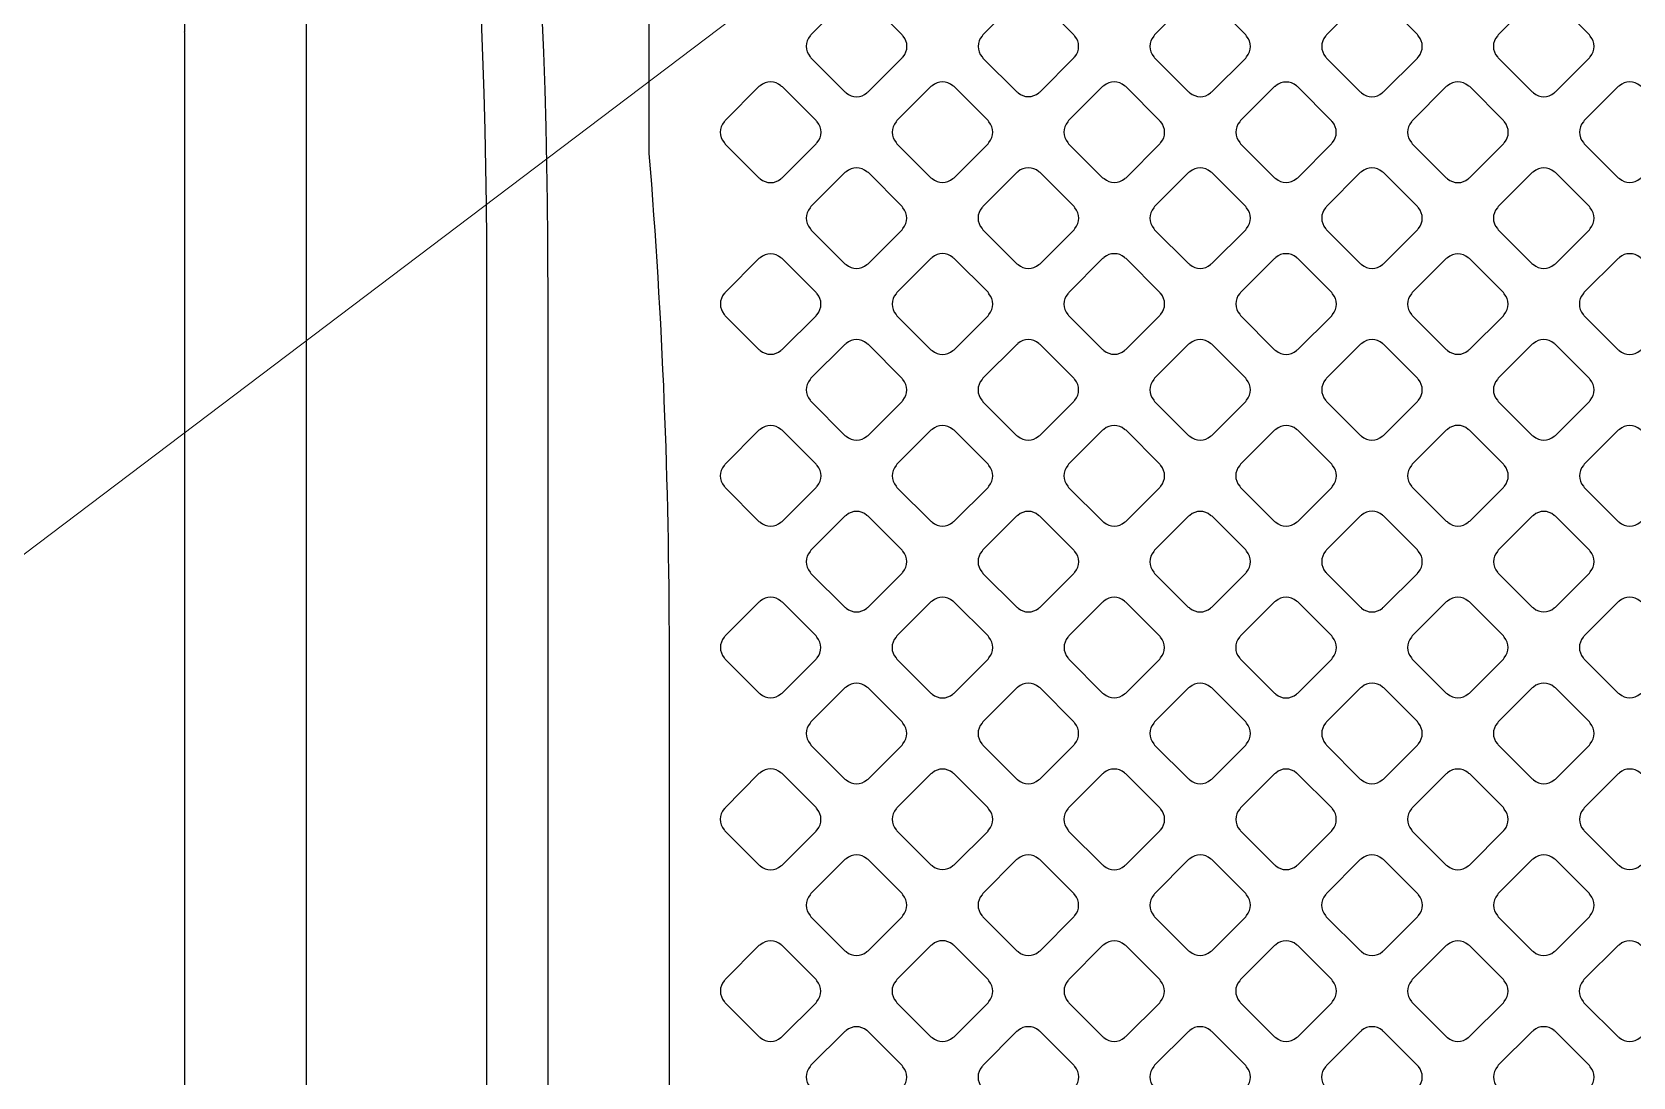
# Model space of a CAD drawing. Extents: x 0 to 248, y 0 to 175.
# Drawn here: x 93.508 to 95.516, y 136.533 to 137.844 of the extents above; entities that cross this region are included whole.
import ezdxf

# ---------------------------------------------------------------- set-up
doc = ezdxf.new("R2010")
doc.units = 0
doc.layers.add('gbr-dxf', color=7, linetype='Continuous')
doc.layers.add('備註', color=1, linetype='Continuous', lineweight=5)

msp = doc.modelspace()

# ---------------------------------------------------------------- linework, layer by layer
at = {"layer": 'gbr-dxf', "linetype": 'Continuous'}
for points in [[(91.9697, 142.8972, -0.195845), (94.1545, 137.5371, -0.014149), (94.1546, 137.5351), (94.1546, 135.853, -0.025288), (94.1545, 135.8492, 0.157439), (94.5628, 134.5893, 0.219385), (94.7483, 134.5038, -0.014355), (94.7503, 134.5037, -0.010806), (94.7589, 134.5039, -0.414223), (94.9621, 134.3007, -0.414223), (94.7589, 134.0975, -0.414223), (94.5557, 134.3007, -0.043561), (94.5587, 134.3358, -0.012185), (94.559, 134.3374, 0.044234), (94.563, 134.3803, -0.010298), (94.563, 134.3816, 0.140494), (94.526, 134.5108, -0.004442), (94.5028, 134.5423), (94.5026, 134.5425, -0.158008), (94.0783, 135.8515, -0.014071), (94.0784, 135.8534), (94.0784, 137.5331, -0.014135), (94.0783, 137.5351, 0.196009), (91.9132, 142.846, -0.019381)], [(91.7264, 142.7566, -0.122231), (93.6151, 139.6209, -0.016533), (93.6165, 139.6162, -0.065936), (93.8516, 137.847, -0.007748), (93.8516, 137.845), (93.8516, 132.8925, -0.009724), (93.8515, 132.8898, 0.160485), (94.0703, 132.2309, 0.174527), (94.2731, 132.1404, -0.014827), (94.2774, 132.1399, -0.386382), (94.4611, 131.9377, -0.414223), (94.2579, 131.7345, -0.395614), (94.0551, 131.9247, 0.115459), (94.0073, 132.0661, -0.01735), (93.9524, 132.1341), (93.9522, 132.1344, -0.1621), (93.6991, 132.8904, -0.007849), (93.6991, 132.8924, -0.011836), (93.6992, 132.8958), (93.6992, 137.843, -0.007677), (93.6992, 137.845, 0.065927), (93.47, 139.5743, 0.12221), (91.6203, 142.6472, -0.008815)], [(94.3072, 136.433), (94.3072, 136.6457, -0.023034), (94.3072, 136.648), (94.3072, 136.8259, -0.013289), (94.3073, 136.8271), (94.3073, 136.8481, -0.03889), (94.3073, 136.852), (94.3073, 136.8614, -0.022988), (94.3073, 136.8636), (94.3073, 137.0692, -0.013335), (94.3072, 137.0703, 0.020217), (94.282, 137.6919, -0.032322), (94.2818, 137.6951), (94.2818, 137.7364, -0.022988), (94.2818, 137.7386), (94.2818, 137.9777, -0.013354)]]:
    msp.add_lwpolyline(points, format="xyb", dxfattribs=at)
for points in [[(94.4838, 137.8392, 0.379249), (94.4838, 137.8132, -0.096625), (94.4848, 137.8116), (94.5275, 137.7689, -0.092233), (94.5291, 137.7679, 0.379423), (94.555, 137.7679, -0.095506), (94.5567, 137.7689), (94.5993, 137.8116, -0.095997), (94.6003, 137.8132, 0.378309), (94.6003, 137.8391, -0.100093), (94.5993, 137.8408), (94.5567, 137.8834, -0.103298), (94.555, 137.8844, 0.378901), (94.529, 137.8844, -0.096614), (94.5274, 137.8834), (94.4848, 137.8408, -0.096195)], [(94.6994, 137.8391, 0.378406), (94.6994, 137.8132, -0.100093), (94.7004, 137.8115), (94.743, 137.769, -0.095686), (94.7446, 137.768, 0.378841), (94.7705, 137.768, -0.096117), (94.7722, 137.769), (94.8147, 137.8116, -0.095895), (94.8157, 137.8132, 0.379201), (94.8157, 137.8391, -0.096625), (94.8147, 137.8408), (94.7722, 137.8833, -0.100151), (94.7705, 137.8843, 0.379471), (94.7446, 137.8843, -0.09601), (94.7429, 137.8833), (94.7004, 137.8408, -0.096099)], [(94.9148, 137.8391, 0.379249), (94.9148, 137.8132, -0.092348), (94.9157, 137.8116), (94.9583, 137.769, -0.10399), (94.9601, 137.768, 0.379308), (94.9861, 137.7679, -0.09601), (94.9877, 137.7689), (95.0303, 137.8115, -0.096227), (95.0312, 137.8131, 0.379422), (95.0312, 137.839, -0.088014), (95.0303, 137.8405), (94.9875, 137.8833, -0.092289), (94.9859, 137.8843, 0.3795), (94.96, 137.8843, -0.096614), (94.9583, 137.8833), (94.9158, 137.8407, -0.096195)], [(95.1304, 137.8131, -0.104392), (95.1314, 137.8113), (95.1738, 137.7689, -0.100476), (95.1755, 137.7679, 0.37981), (95.2015, 137.7679, -0.096625), (95.2031, 137.7689), (95.2457, 137.8115, -0.096111), (95.2467, 137.8132, 0.37981), (95.2467, 137.8391, -0.108195), (95.2456, 137.841), (95.2033, 137.8834, -0.096423), (95.2016, 137.8843, 0.379731), (95.1757, 137.8843, -0.096458), (95.174, 137.8834), (95.1313, 137.8407, -0.096627), (95.1304, 137.839, 0.379731)], [(95.3458, 137.8132, -0.083636), (95.3467, 137.8118), (95.3896, 137.7689, -0.095895), (95.3912, 137.7679, 0.378867), (95.4171, 137.7679, -0.09601), (95.4188, 137.7689), (95.4614, 137.8116, -0.096099), (95.4624, 137.8132, 0.378309), (95.4624, 137.8391, -0.095487), (95.4614, 137.8407), (95.4187, 137.8834, -0.099246), (95.417, 137.8844, 0.379211), (95.3911, 137.8844, -0.096458), (95.3894, 137.8834), (95.3468, 137.8408, -0.096857), (95.3458, 137.8391, 0.3795)], [(94.376, 137.7054, -0.107922), (94.377, 137.7036), (94.4195, 137.6611, -0.103673), (94.4213, 137.6601, 0.37889), (94.4472, 137.6601, -0.096117), (94.4488, 137.6611), (94.4915, 137.7037, -0.095895), (94.4925, 137.7054, 0.379201), (94.4925, 137.7313, -0.104392), (94.4914, 137.7331), (94.449, 137.7755, -0.107961), (94.4472, 137.7766, 0.379731), (94.4212, 137.7766, -0.096458), (94.4196, 137.7756), (94.377, 137.733, -0.096627), (94.376, 137.7314, 0.3795)], [(94.5916, 137.7313, 0.379249), (94.5916, 137.7054, -0.092348), (94.5926, 137.7038), (94.6353, 137.6611, -0.088202), (94.6368, 137.6602, 0.379423), (94.6627, 137.6602, -0.095506), (94.6643, 137.6612), (94.707, 137.7038, -0.095997), (94.708, 137.7055, 0.378309), (94.708, 137.7314, -0.103969), (94.7069, 137.7332), (94.6644, 137.7757, -0.091025), (94.6628, 137.7767, 0.378901), (94.6369, 137.7766, -0.096614), (94.6353, 137.7757), (94.5926, 137.733, -0.096195)], [(94.807, 137.7314, 0.378406), (94.8071, 137.7055, -0.087224), (94.808, 137.704), (94.8507, 137.6612, -0.099605), (94.8525, 137.6602, 0.378841), (94.8784, 137.6602, -0.096117), (94.88, 137.6612), (94.9226, 137.7038, -0.095895), (94.9236, 137.7054, 0.379201), (94.9235, 137.7313, -0.092348), (94.9226, 137.7329), (94.8799, 137.7756, -0.096111), (94.8782, 137.7766, 0.379471), (94.8523, 137.7766, -0.09601), (94.8506, 137.7756), (94.808, 137.733, -0.096099)], [(95.0226, 137.7313, 0.379249), (95.0227, 137.7054, -0.10047), (95.0237, 137.7037), (95.0661, 137.6612, -0.096332), (95.0678, 137.6602, 0.379451), (95.0937, 137.6602, -0.096117), (95.0954, 137.6612), (95.1379, 137.7037, -0.095895), (95.1389, 137.7054, 0.379201), (95.1389, 137.7313, -0.096475), (95.1379, 137.7329), (95.0952, 137.7756, -0.083596), (95.0938, 137.7765, 0.3795), (95.0679, 137.7765, -0.096614), (95.0662, 137.7756), (95.0236, 137.733, -0.096195)], [(95.238, 137.7054, -0.095968), (95.239, 137.7037), (95.2815, 137.6612, -0.107982), (95.2834, 137.6601, 0.379422), (95.3093, 137.6601, -0.096625), (95.311, 137.6611), (95.3536, 137.7037, -0.096111), (95.3546, 137.7054, 0.379308), (95.3546, 137.7313, -0.100402), (95.3536, 137.7331), (95.3111, 137.7756, -0.104677), (95.3093, 137.7766, 0.37947), (95.2833, 137.7766, -0.096458), (95.2817, 137.7756), (95.239, 137.7329, -0.096627), (95.238, 137.7313, 0.379357)], [(95.4537, 137.7054, -0.092029), (95.4546, 137.7038), (95.4974, 137.6611, -0.087645), (95.4989, 137.6602, 0.378867), (95.5248, 137.6602, -0.09601), (95.5264, 137.6612), (95.569, 137.7038, -0.095997), (95.57, 137.7054, 0.378309), (95.57, 137.7313, -0.103969), (95.569, 137.7331), (95.5264, 137.7757, -0.091631), (95.5249, 137.7766, 0.379211), (95.4989, 137.7766, -0.096458), (95.4973, 137.7756), (95.4547, 137.733, -0.096857), (95.4537, 137.7314, 0.3795)], [(94.4838, 137.5976, -0.107922), (94.4849, 137.5957), (94.5272, 137.5534, -0.103673), (94.529, 137.5524, 0.37889), (94.5549, 137.5524, -0.096117), (94.5565, 137.5534), (94.5992, 137.596, -0.095895), (94.6002, 137.5977, 0.379201), (94.6002, 137.6236, -0.104392), (94.5991, 137.6254), (94.5569, 137.6677, -0.107961), (94.555, 137.6687, 0.379731), (94.529, 137.6687, -0.096458), (94.5274, 137.6678), (94.4848, 137.6252, -0.096627), (94.4838, 137.6236, 0.3795)], [(94.6993, 137.6237, 0.379249), (94.6994, 137.5977, -0.096625), (94.7003, 137.5961), (94.743, 137.5534, -0.092233), (94.7446, 137.5524, 0.379423), (94.7705, 137.5524, -0.095506), (94.7722, 137.5534), (94.8149, 137.596, -0.095997), (94.8158, 137.5977, 0.378309), (94.8158, 137.6236, -0.100093), (94.8148, 137.6253), (94.7722, 137.6679, -0.103298), (94.7705, 137.6689, 0.378901), (94.7445, 137.6689, -0.096614), (94.7429, 137.6679), (94.7003, 137.6253, -0.096195)], [(94.9149, 137.5976, -0.087613), (94.9158, 137.5961), (94.9584, 137.5535, -0.099605), (94.9601, 137.5525, 0.379169), (94.9861, 137.5525, -0.096625), (94.9877, 137.5535), (95.0302, 137.596, -0.096111), (95.0312, 137.5977, 0.37981), (95.0312, 137.6237, -0.09253), (95.0303, 137.6252), (94.9877, 137.6678, -0.096423), (94.9861, 137.6688, 0.379731), (94.9601, 137.6688, -0.096458), (94.9584, 137.6678), (94.9159, 137.6252, -0.096627), (94.9149, 137.6236, 0.379523)], [(95.1304, 137.5977, -0.100082), (95.1314, 137.596), (95.174, 137.5533, -0.095796), (95.1756, 137.5524, 0.37889), (95.2016, 137.5524, -0.096117), (95.2032, 137.5534), (95.2457, 137.5959, -0.095895), (95.2467, 137.5975, 0.379201), (95.2467, 137.6235, -0.096625), (95.2457, 137.6251), (95.2029, 137.6679, -0.083651), (95.2015, 137.6688, 0.379731), (95.1755, 137.6688, -0.096458), (95.1739, 137.6678), (95.1313, 137.6253, -0.096627), (95.1304, 137.6237, 0.3795)], [(95.3458, 137.6235, 0.37947), (95.3458, 137.5975, -0.096458), (95.3468, 137.5959), (95.3892, 137.5535, -0.108174), (95.3911, 137.5524, 0.37981), (95.417, 137.5524, -0.095973), (95.4187, 137.5534), (95.4613, 137.596, -0.096332), (95.4623, 137.5977, 0.379308), (95.4623, 137.6236, -0.100076), (95.4613, 137.6253), (95.4189, 137.6678, -0.10417), (95.4171, 137.6688, 0.379), (95.3912, 137.6688, -0.095968), (95.3895, 137.6678), (95.3468, 137.6251, -0.096527)], [(94.3761, 137.4899, -0.104392), (94.3772, 137.4881), (94.4195, 137.4457, -0.100151), (94.4213, 137.4447, 0.379308), (94.4472, 137.4447, -0.09601), (94.4488, 137.4457), (94.4914, 137.4882, -0.096227), (94.4924, 137.4899, 0.378952), (94.4924, 137.5158, -0.092052), (94.4914, 137.5173), (94.4488, 137.56, -0.096527), (94.4472, 137.5609, 0.37947), (94.4212, 137.5609, -0.096458), (94.4196, 137.5599), (94.3771, 137.5175, -0.096627), (94.3761, 137.5159, 0.379731)], [(94.5915, 137.4899, -0.103999), (94.5925, 137.4881), (94.6351, 137.4455, -0.099849), (94.6368, 137.4445, 0.37889), (94.6627, 137.4446, -0.096117), (94.6643, 137.4455), (94.707, 137.4882, -0.095895), (94.708, 137.4898, 0.379201), (94.708, 137.5158, -0.108153), (94.7069, 137.5177), (94.6644, 137.5601, -0.096111), (94.6628, 137.5611, 0.379731), (94.6368, 137.5611, -0.096458), (94.6352, 137.5601), (94.5925, 137.5175, -0.096627), (94.5915, 137.5158, 0.3795)], [(94.8071, 137.5158, 0.379249), (94.8071, 137.4898, -0.083328), (94.808, 137.4884), (94.8507, 137.4457, -0.096332), (94.8523, 137.4447, 0.379451), (94.8783, 137.4447, -0.096117), (94.8799, 137.4457), (94.9226, 137.4883, -0.095895), (94.9235, 137.49, 0.378934), (94.9235, 137.5159, -0.095756), (94.9225, 137.5175), (94.88, 137.5601, -0.099829), (94.8783, 137.5611, 0.378884), (94.8524, 137.5611, -0.096614), (94.8507, 137.5601), (94.8081, 137.5174, -0.096195)], [(95.0226, 137.5159, 0.378406), (95.0226, 137.49, -0.091942), (95.0235, 137.4884), (95.0664, 137.4455, -0.087303), (95.0679, 137.4446, 0.379163), (95.0938, 137.4446, -0.096625), (95.0955, 137.4456), (95.1381, 137.4882, -0.096111), (95.1391, 137.4899, 0.379308), (95.1391, 137.5158, -0.08785), (95.1382, 137.5173), (95.0953, 137.5602, -0.092456), (95.0938, 137.5611, 0.379083), (95.0678, 137.5611, -0.09601), (95.0662, 137.5601), (95.0235, 137.5175, -0.096099)], [(95.2381, 137.4898, -0.092052), (95.2391, 137.4883), (95.2816, 137.4457, -0.103923), (95.2834, 137.4447, 0.378747), (95.3093, 137.4447, -0.09601), (95.3109, 137.4457), (95.3535, 137.4882, -0.096227), (95.3545, 137.4899, 0.379422), (95.3544, 137.5158, -0.088014), (95.3535, 137.5173), (95.3108, 137.56, -0.092233), (95.3093, 137.5609, 0.379731), (95.2833, 137.5609, -0.096458), (95.2817, 137.56), (95.2391, 137.5174, -0.096627), (95.2381, 137.5158, 0.3795)], [(95.4536, 137.4898, -0.100399), (95.4546, 137.4881), (95.4972, 137.4455, -0.096627), (95.4988, 137.4445, 0.37981), (95.5248, 137.4445, -0.096625), (95.5264, 137.4455), (95.5691, 137.4882, -0.096111), (95.5701, 137.4899, 0.37981), (95.5701, 137.5159, -0.096458), (95.5691, 137.5175), (95.5265, 137.5601, -0.100499), (95.5248, 137.5611, 0.379731), (95.4989, 137.5611, -0.096458), (95.4972, 137.5601), (95.4545, 137.5175, -0.096857), (95.4536, 137.5158, 0.379731)], [(94.4838, 137.3822, -0.104392), (94.4849, 137.3804), (94.5274, 137.3379, -0.100151), (94.5291, 137.3369, 0.379308), (94.555, 137.3369, -0.09601), (94.5567, 137.3378), (94.5992, 137.3804, -0.096227), (94.6002, 137.382, 0.378952), (94.6002, 137.408, -0.092052), (94.5992, 137.4095), (94.5565, 137.4523, -0.096527), (94.5549, 137.4532, 0.37947), (94.5289, 137.4532, -0.096458), (94.5273, 137.4522), (94.4848, 137.4098, -0.096627), (94.4838, 137.4082, 0.379731)], [(94.6993, 137.3821, -0.107964), (94.7004, 137.3802), (94.7427, 137.3379, -0.103923), (94.7445, 137.3369, 0.378747), (94.7704, 137.3369, -0.09601), (94.7721, 137.3378), (94.8147, 137.3805, -0.096227), (94.8157, 137.3822, 0.379422), (94.8157, 137.4081, -0.10451), (94.8146, 137.4099), (94.7724, 137.4522, -0.107961), (94.7705, 137.4532, 0.379731), (94.7445, 137.4532, -0.096458), (94.7429, 137.4522), (94.7003, 137.4097, -0.096627), (94.6994, 137.408, 0.3795)], [(94.9148, 137.3821, -0.083163), (94.9157, 137.3807), (94.9585, 137.3379, -0.095796), (94.9602, 137.3369, 0.37889), (94.9861, 137.3369, -0.096117), (94.9877, 137.3379), (95.0304, 137.3805, -0.095895), (95.0313, 137.3822, 0.378934), (95.0313, 137.4081, -0.095506), (95.0304, 137.4097), (94.9877, 137.4524, -0.099468), (94.986, 137.4534, 0.379206), (94.9601, 137.4533, -0.096458), (94.9584, 137.4524), (94.9158, 137.4097, -0.096627), (94.9148, 137.4081, 0.3795)], [(95.1304, 137.4081, 0.378406), (95.1304, 137.3822, -0.09601), (95.1314, 137.3805), (95.174, 137.3379, -0.091631), (95.1756, 137.3369, 0.379163), (95.2015, 137.337, -0.095956), (95.2032, 137.3379), (95.2457, 137.3805, -0.096332), (95.2467, 137.3821, 0.379308), (95.2467, 137.4081, -0.100076), (95.2457, 137.4098), (95.2031, 137.4524, -0.088207), (95.2016, 137.4533, 0.379083), (95.1757, 137.4533, -0.09601), (95.174, 137.4523), (95.1314, 137.4097, -0.096099)], [(95.3458, 137.4081, 0.379249), (95.3458, 137.3821, -0.092139), (95.3468, 137.3806), (95.3894, 137.338, -0.104264), (95.3912, 137.3369, 0.37981), (95.4171, 137.3369, -0.096625), (95.4188, 137.3379), (95.4613, 137.3804, -0.096111), (95.4623, 137.382, 0.379308), (95.4623, 137.408, -0.087715), (95.4614, 137.4095), (95.4185, 137.4523, -0.091916), (95.417, 137.4533, 0.379112), (95.391, 137.4533, -0.096969), (95.3894, 137.4523), (95.3468, 137.4097, -0.096509)], [(94.376, 137.2744, -0.10047), (94.377, 137.2726), (94.4196, 137.2301, -0.096111), (94.4213, 137.2291, 0.37981), (94.4472, 137.2291, -0.095956), (94.4489, 137.2301), (94.4915, 137.2727, -0.096332), (94.4925, 137.2743, 0.37981), (94.4925, 137.3003, -0.096625), (94.4915, 137.3019), (94.4489, 137.3445, -0.100151), (94.4472, 137.3455, 0.379731), (94.4212, 137.3455, -0.096458), (94.4196, 137.3445), (94.377, 137.302, -0.096627), (94.376, 137.3003, 0.379731)], [(94.5917, 137.2744, -0.104392), (94.5927, 137.2726), (94.6351, 137.2302, -0.10046), (94.6368, 137.2292, 0.379451), (94.6627, 137.2292, -0.096117), (94.6644, 137.2302), (94.7069, 137.2727, -0.095796), (94.7079, 137.2743, 0.378779), (94.7079, 137.3003, -0.091952), (94.7069, 137.3018), (94.6643, 137.3444, -0.096527), (94.6627, 137.3454, 0.37947), (94.6367, 137.3454, -0.096458), (94.6351, 137.3444), (94.5926, 137.302, -0.096627), (94.5917, 137.3003, 0.379731)], [(94.807, 137.2743, -0.096625), (94.808, 137.2726), (94.8504, 137.2302, -0.107961), (94.8523, 137.2291, 0.37981), (94.8783, 137.2291, -0.095956), (94.8799, 137.2301), (94.9226, 137.2727, -0.096332), (94.9235, 137.2743, 0.37981), (94.9235, 137.3003, -0.100902), (94.9225, 137.302), (94.88, 137.3445, -0.10442), (94.8782, 137.3456, 0.379731), (94.8523, 137.3456, -0.096458), (94.8506, 137.3446), (94.808, 137.3019, -0.096627), (94.807, 137.3003, 0.379731)], [(95.0226, 137.2743, -0.087748), (95.0236, 137.2728), (95.0664, 137.23, -0.08348), (95.0678, 137.2292, 0.37975), (95.0937, 137.2292, -0.096265), (95.0954, 137.2301), (95.1381, 137.2728, -0.096227), (95.1391, 137.2745, 0.378837), (95.1391, 137.3004, -0.091563), (95.1381, 137.302), (95.0955, 137.3446, -0.095701), (95.0938, 137.3456, 0.379211), (95.0679, 137.3455, -0.096723), (95.0663, 137.3446), (95.0236, 137.3019, -0.096857), (95.0226, 137.3003, 0.379731)], [(95.2381, 137.2744, -0.087284), (95.239, 137.2729), (95.2818, 137.2302, -0.099645), (95.2835, 137.2292, 0.379163), (95.3094, 137.2292, -0.096625), (95.3111, 137.2302), (95.3536, 137.2727, -0.096111), (95.3546, 137.2743, 0.37981), (95.3546, 137.3003, -0.09253), (95.3536, 137.3019), (95.3109, 137.3446, -0.096423), (95.3093, 137.3456, 0.379762), (95.2833, 137.3456, -0.096225), (95.2817, 137.3446), (95.2391, 137.302, -0.096527), (95.2381, 137.3003, 0.378885)], [(95.4537, 137.2744, -0.100082), (95.4547, 137.2726), (95.4972, 137.2301, -0.095796), (95.4988, 137.2292, 0.37889), (95.5248, 137.2292, -0.096117), (95.5264, 137.2301), (95.569, 137.2727, -0.095895), (95.5699, 137.2743, 0.379201), (95.5699, 137.3003, -0.096625), (95.5689, 137.3019), (95.5262, 137.3446, -0.083651), (95.5248, 137.3455, 0.379731), (95.4989, 137.3455, -0.096458), (95.4972, 137.3445), (95.4547, 137.302, -0.096627), (95.4537, 137.3003, 0.3795)], [(94.4838, 137.1665, -0.10047), (94.4848, 137.1648), (94.5273, 137.1224, -0.096332), (94.529, 137.1214, 0.37981), (94.5549, 137.1214, -0.096625), (94.5566, 137.1224), (94.5992, 137.165, -0.096111), (94.6002, 137.1666, 0.37981), (94.6002, 137.1926, -0.096458), (94.5992, 137.1942), (94.5567, 137.2367, -0.100499), (94.555, 137.2377, 0.379731), (94.529, 137.2377, -0.096458), (94.5274, 137.2367), (94.4848, 137.1942, -0.096627), (94.4838, 137.1925, 0.379731)], [(94.6993, 137.1667, -0.103999), (94.7004, 137.1649), (94.7429, 137.1224, -0.099849), (94.7446, 137.1214, 0.37889), (94.7705, 137.1214, -0.096117), (94.7722, 137.1223), (94.8147, 137.1649, -0.095895), (94.8157, 137.1665, 0.379201), (94.8157, 137.1925, -0.092348), (94.8147, 137.194), (94.772, 137.2367, -0.096111), (94.7704, 137.2377, 0.379731), (94.7444, 137.2377, -0.096458), (94.7428, 137.2367), (94.7003, 137.1943, -0.096627), (94.6994, 137.1926, 0.3795)], [(94.9148, 137.1665, -0.096625), (94.9158, 137.1648), (94.9581, 137.1225, -0.107817), (94.96, 137.1214, 0.37981), (94.986, 137.1214, -0.096625), (94.9876, 137.1224), (95.0302, 137.165, -0.096111), (95.0312, 137.1666, 0.37981), (95.0312, 137.1926, -0.100399), (95.0302, 137.1943), (94.9879, 137.2367, -0.10442), (94.9861, 137.2377, 0.379731), (94.9601, 137.2377, -0.096458), (94.9584, 137.2368), (94.9158, 137.1941, -0.096627), (94.9148, 137.1924, 0.379731)], [(95.1304, 137.1666, -0.092139), (95.1313, 137.1651), (95.1741, 137.1223, -0.087638), (95.1756, 137.1214, 0.37981), (95.2016, 137.1214, -0.096625), (95.2032, 137.1223), (95.2458, 137.1649, -0.096111), (95.2468, 137.1666, 0.379511), (95.2468, 137.1925, -0.104215), (95.2458, 137.1943), (95.2031, 137.237, -0.091848), (95.2016, 137.2379, 0.379206), (95.1756, 137.2379, -0.096458), (95.174, 137.2369), (95.1313, 137.1943, -0.096627), (95.1304, 137.1926, 0.379731)], [(95.3459, 137.1666, -0.087284), (95.3468, 137.1651), (95.3894, 137.1225, -0.099605), (95.3912, 137.1215, 0.378608), (95.4171, 137.1215, -0.095866), (95.4187, 137.1224), (95.4613, 137.165, -0.096227), (95.4623, 137.1667, 0.378952), (95.4623, 137.1926, -0.092052), (95.4613, 137.1942), (95.4187, 137.2368, -0.096527), (95.4171, 137.2377, 0.37947), (95.3911, 137.2377, -0.096458), (95.3895, 137.2367), (95.3469, 137.1942, -0.096857), (95.3459, 137.1925, 0.379523)], [(94.3761, 137.0589, -0.096117), (94.3771, 137.0572), (94.4197, 137.0146, -0.091578), (94.4213, 137.0137, 0.378747), (94.4472, 137.0137, -0.09601), (94.4488, 137.0146), (94.4914, 137.0572, -0.096227), (94.4924, 137.0588, 0.379422), (94.4923, 137.0848, -0.100399), (94.4913, 137.0865), (94.449, 137.1289, -0.10437), (94.4472, 137.1299, 0.379731), (94.4212, 137.1299, -0.096458), (94.4196, 137.1289), (94.3771, 137.0865, -0.096627), (94.3761, 137.0848, 0.3795)], [(94.5915, 137.0588, -0.096117), (94.5925, 137.0572), (94.6352, 137.0145, -0.091578), (94.6368, 137.0135, 0.379201), (94.6627, 137.0135, -0.096625), (94.6644, 137.0145), (94.707, 137.0571, -0.096111), (94.708, 137.0588, 0.379308), (94.708, 137.0847, -0.100402), (94.707, 137.0864), (94.6642, 137.1292, -0.088435), (94.6628, 137.1301, 0.37947), (94.6368, 137.1301, -0.096458), (94.6351, 137.1291), (94.5925, 137.0864, -0.096627), (94.5915, 137.0848, 0.3795)], [(94.8072, 137.0589, -0.103999), (94.8082, 137.0571), (94.8506, 137.0147, -0.100073), (94.8523, 137.0137, 0.378747), (94.8782, 137.0137, -0.09601), (94.8799, 137.0146), (94.9224, 137.0572, -0.095895), (94.9234, 137.0588, 0.379422), (94.9234, 137.0848, -0.092348), (94.9224, 137.0863), (94.8799, 137.1289, -0.096111), (94.8782, 137.1299, 0.379731), (94.8522, 137.1299, -0.096458), (94.8506, 137.1289), (94.8082, 137.0865, -0.096627), (94.8072, 137.0848, 0.3795)], [(95.0225, 137.0847, 0.379249), (95.0225, 137.0588, -0.100285), (95.0235, 137.0571), (95.0661, 137.0145, -0.096627), (95.0678, 137.0135, 0.37981), (95.0937, 137.0135, -0.096625), (95.0954, 137.0145), (95.1381, 137.0572, -0.096111), (95.1391, 137.0589, 0.379308), (95.1391, 137.0848, -0.096507), (95.1381, 137.0864), (95.0955, 137.1291, -0.100442), (95.0938, 137.1301, 0.379112), (95.0678, 137.1301, -0.096614), (95.0662, 137.1291), (95.0235, 137.0864, -0.096195)], [(95.2381, 137.0588, -0.083235), (95.239, 137.0574), (95.2817, 137.0147, -0.096332), (95.2834, 137.0137, 0.37981), (95.3093, 137.0137, -0.096625), (95.311, 137.0147), (95.3535, 137.0573, -0.096111), (95.3545, 137.0589, 0.379511), (95.3545, 137.0849, -0.096265), (95.3536, 137.0865), (95.311, 137.129, -0.099829), (95.3093, 137.13, 0.379206), (95.2834, 137.13, -0.096458), (95.2817, 137.129), (95.2391, 137.0864, -0.096423), (95.2381, 137.0847, 0.379731)], [(95.4536, 137.0589, -0.091685), (95.4546, 137.0573), (95.4974, 137.0145, -0.087057), (95.4989, 137.0136, 0.379169), (95.5248, 137.0136, -0.096625), (95.5265, 137.0146), (95.5691, 137.0572, -0.096111), (95.5701, 137.0588, 0.37981), (95.5701, 137.0848, -0.088014), (95.5692, 137.0863), (95.5264, 137.1291, -0.092623), (95.5248, 137.1301, 0.379731), (95.4988, 137.1301, -0.096458), (95.4972, 137.1291), (95.4546, 137.0865, -0.096627), (95.4536, 137.0848, 0.379523)], [(94.4838, 136.9512, -0.096625), (94.4848, 136.9495), (94.5275, 136.9068, -0.092233), (94.5291, 136.9059, 0.379308), (94.555, 136.9058, -0.09601), (94.5567, 136.9068), (94.5992, 136.9494, -0.096227), (94.6002, 136.951, 0.378952), (94.6002, 136.9769, -0.100076), (94.5992, 136.9786), (94.5567, 137.0212, -0.104677), (94.5549, 137.0222, 0.37947), (94.5289, 137.0222, -0.096458), (94.5273, 137.0212), (94.4848, 136.9788, -0.096627), (94.4838, 136.9771, 0.379731)], [(94.6993, 136.951, -0.100082), (94.7003, 136.9493), (94.7429, 136.9068, -0.096227), (94.7445, 136.9058, 0.379201), (94.7704, 136.9059, -0.095956), (94.7721, 136.9068), (94.8147, 136.9495, -0.096332), (94.8157, 136.9511, 0.379308), (94.8157, 136.977, -0.095968), (94.8147, 136.9787), (94.7722, 137.0212, -0.10077), (94.7705, 137.0222, 0.37947), (94.7445, 137.0222, -0.096458), (94.7429, 137.0212), (94.7003, 136.9786, -0.096627), (94.6994, 136.977, 0.3795)], [(94.9149, 136.9512, -0.104392), (94.9159, 136.9494), (94.9584, 136.9069, -0.10046), (94.9601, 136.9059, 0.37981), (94.9861, 136.9059, -0.096625), (94.9877, 136.9068), (95.0302, 136.9493, -0.096111), (95.0312, 136.951, 0.37981), (95.0312, 136.9769, -0.092418), (95.0302, 136.9785), (94.9876, 137.0212, -0.096857), (94.9859, 137.0222, 0.379731), (94.9599, 137.0222, -0.096458), (94.9583, 137.0212), (94.9159, 136.9788, -0.096627), (94.9149, 136.9771, 0.379731)], [(95.1304, 136.951, -0.104392), (95.1314, 136.9492), (95.1738, 136.9068, -0.100151), (95.1755, 136.9058, 0.37981), (95.2015, 136.9058, -0.095956), (95.2031, 136.9068), (95.2457, 136.9494, -0.096332), (95.2467, 136.9511, 0.37981), (95.2467, 136.977, -0.108361), (95.2456, 136.9789), (95.2033, 137.0213, -0.096857), (95.2016, 137.0223, 0.379731), (95.1757, 137.0223, -0.096458), (95.174, 137.0213), (95.1313, 136.9786, -0.096627), (95.1304, 136.977, 0.379731)], [(95.3458, 136.977, 0.37947), (95.3458, 136.9511, -0.083317), (95.3467, 136.9497), (95.3895, 136.9069, -0.096111), (95.3912, 136.9059, 0.379423), (95.4171, 136.9059, -0.095506), (95.4188, 136.9068), (95.4614, 136.9495, -0.095997), (95.4624, 136.9511, 0.378309), (95.4624, 136.977, -0.09601), (95.4614, 136.9787), (95.4187, 137.0213, -0.099645), (95.417, 137.0223, 0.378661), (95.3911, 137.0223, -0.095968), (95.3895, 137.0213), (95.3468, 136.9787, -0.096857)], [(94.376, 136.8433, -0.095866), (94.3769, 136.8417), (94.4198, 136.7989, -0.086956), (94.4212, 136.798, 0.378906), (94.4472, 136.798, -0.095506), (94.4488, 136.7989), (94.4915, 136.8416, -0.095602), (94.4925, 136.8433, 0.379299), (94.4924, 136.8692, -0.108153), (94.4914, 136.8711), (94.4489, 136.9136, -0.096111), (94.4472, 136.9146, 0.379731), (94.4213, 136.9146, -0.096458), (94.4196, 136.9136), (94.377, 136.8709, -0.096627), (94.376, 136.8693, 0.379471)], [(94.5916, 136.8433, -0.092139), (94.5926, 136.8417), (94.6352, 136.7991, -0.095602), (94.6368, 136.7982, 0.378943), (94.6627, 136.7982, -0.095866), (94.6644, 136.7991), (94.7069, 136.8416, -0.096332), (94.7078, 136.8433, 0.379308), (94.7079, 136.8692, -0.104185), (94.7068, 136.871), (94.6643, 136.9135, -0.092456), (94.6628, 136.9145, 0.37947), (94.6368, 136.9144, -0.096458), (94.6351, 136.9135), (94.5926, 136.8709, -0.096627), (94.5916, 136.8693, 0.379731)], [(94.807, 136.8433, -0.099643), (94.808, 136.8416), (94.8507, 136.799, -0.095602), (94.8523, 136.798, 0.378906), (94.8782, 136.798, -0.095506), (94.8799, 136.799), (94.9226, 136.8417, -0.095602), (94.9235, 136.8433, 0.379299), (94.9235, 136.8692, -0.096458), (94.9225, 136.8709), (94.8799, 136.9135, -0.100499), (94.8782, 136.9145, 0.379731), (94.8522, 136.9145, -0.096458), (94.8506, 136.9135), (94.808, 136.8709, -0.096627), (94.8071, 136.8693, 0.379471)], [(95.0226, 136.8692, 0.379076), (95.0226, 136.8433, -0.088442), (95.0236, 136.8418), (95.0663, 136.799, -0.087175), (95.0678, 136.7981, 0.378943), (95.0937, 136.7981, -0.095866), (95.0954, 136.7991), (95.138, 136.8417, -0.096332), (95.1389, 136.8433, 0.37981), (95.1389, 136.8693, -0.083317), (95.1381, 136.8707), (95.0953, 136.9135, -0.088202), (95.0938, 136.9144, 0.379471), (95.0678, 136.9144, -0.09601), (95.0662, 136.9135), (95.0236, 136.8709, -0.096099)], [(95.2381, 136.8433, -0.099643), (95.2391, 136.8416), (95.2818, 136.7989, -0.086961), (95.2833, 136.798, 0.378906), (95.3092, 136.798, -0.095778), (95.3109, 136.7989), (95.3536, 136.8417, -0.095602), (95.3546, 136.8433, 0.379299), (95.3545, 136.8692, -0.104293), (95.3535, 136.8711), (95.3111, 136.9134, -0.108515), (95.3092, 136.9145, 0.379731), (95.2833, 136.9145, -0.096458), (95.2816, 136.9135), (95.2391, 136.8709, -0.096627), (95.2381, 136.8693, 0.379471)], [(95.4537, 136.8433, -0.087284), (95.4546, 136.8418), (95.4973, 136.7991, -0.095602), (95.4989, 136.7982, 0.378906), (95.5248, 136.7982, -0.095506), (95.5265, 136.7991), (95.5691, 136.8418, -0.095895), (95.5701, 136.8434, 0.37902), (95.5701, 136.8694, -0.09185), (95.5691, 136.8709), (95.5265, 136.9135, -0.095759), (95.5249, 136.9145, 0.379206), (95.4989, 136.9145, -0.096458), (95.4973, 136.9135), (95.4547, 136.8709, -0.096627), (95.4537, 136.8692, 0.379471)], [(94.4838, 136.7355, -0.095865), (94.4848, 136.7338), (94.5274, 136.6913, -0.091437), (94.5289, 136.6903, 0.379731), (94.5549, 136.6903, -0.096265), (94.5565, 136.6913), (94.5992, 136.7339, -0.095916), (94.6001, 136.7356, 0.379731), (94.6001, 136.7615, -0.100266), (94.5991, 136.7633), (94.5567, 136.8057, -0.096111), (94.555, 136.8067, 0.379731), (94.5291, 136.8067, -0.096458), (94.5274, 136.8057), (94.4848, 136.7631, -0.096266), (94.4838, 136.7615, 0.379731)], [(94.6993, 136.7357, -0.095506), (94.7003, 136.734), (94.7431, 136.6913, -0.091364), (94.7446, 136.6903, 0.379293), (94.7706, 136.6903, -0.095956), (94.7722, 136.6913), (94.8147, 136.7338, -0.096332), (94.8157, 136.7355, 0.379289), (94.8157, 136.7614, -0.09148), (94.8148, 136.763), (94.772, 136.8058, -0.092132), (94.7704, 136.8067, 0.378905), (94.7445, 136.8067, -0.096367), (94.7428, 136.8057), (94.7003, 136.7632, -0.096332), (94.6994, 136.7616, 0.379289)], [(94.9148, 136.7614, 0.379293), (94.9148, 136.7354, -0.087314), (94.9157, 136.734), (94.9583, 136.6914, -0.099696), (94.96, 136.6904, 0.379731), (94.986, 136.6904, -0.096265), (94.9876, 136.6913), (95.0302, 136.734, -0.095916), (95.0312, 136.7356, 0.379289), (95.0312, 136.7616, -0.092061), (95.0303, 136.7631), (94.9877, 136.8058, -0.092289), (94.9861, 136.8067, 0.378966), (94.9602, 136.8068, -0.096238), (94.9585, 136.8058), (94.9157, 136.763, -0.095535)], [(95.1303, 136.7356, -0.087191), (95.1312, 136.7341), (95.1742, 136.6911, -0.083), (95.1756, 136.6903, 0.379293), (95.2016, 136.6903, -0.096625), (95.2032, 136.6913), (95.2458, 136.7339, -0.096111), (95.2468, 136.7355, 0.379289), (95.2468, 136.7615, -0.082787), (95.2459, 136.7629), (95.203, 136.8057, -0.096197), (95.2014, 136.8067, 0.378683), (95.1755, 136.8067, -0.09601), (95.1738, 136.8057), (95.1313, 136.7632, -0.096332), (95.1303, 136.7616, 0.379289)], [(95.3459, 136.7355, -0.09572), (95.3469, 136.7338), (95.3894, 136.6913, -0.091913), (95.391, 136.6903, 0.379731), (95.417, 136.6903, -0.09572), (95.4186, 136.6913), (95.4612, 136.7339, -0.095916), (95.4622, 136.7356, 0.379731), (95.4622, 136.7615, -0.100266), (95.4612, 136.7633), (95.4187, 136.8058, -0.092126), (95.4171, 136.8067, 0.379257), (95.3912, 136.8067, -0.09601), (95.3895, 136.8058), (95.3469, 136.7631, -0.096266), (95.3459, 136.7615, 0.379731)], [(94.3761, 136.6278, -0.091745), (94.3771, 136.6262), (94.4198, 136.5835, -0.087516), (94.4212, 136.5826, 0.379731), (94.4472, 136.5826, -0.09572), (94.4488, 136.5836), (94.4913, 136.6261, -0.096266), (94.4923, 136.6277, 0.379731), (94.4923, 136.6537, -0.096248), (94.4913, 136.6554), (94.4486, 136.698, -0.083134), (94.4473, 136.6989, 0.379731), (94.4213, 136.6989, -0.096265), (94.4196, 136.6979), (94.3771, 136.6554, -0.095916), (94.3761, 136.6538, 0.379731)], [(94.5915, 136.6278, -0.09527), (94.5925, 136.6262), (94.6352, 136.5834, -0.091205), (94.6368, 136.5825, 0.37925), (94.6627, 136.5825, -0.096625), (94.6644, 136.5835), (94.707, 136.6261, -0.096214), (94.708, 136.6277, 0.379672), (94.708, 136.6537, -0.100082), (94.707, 136.6554), (94.6642, 136.6982, -0.087645), (94.6627, 136.6991, 0.379293), (94.6368, 136.699, -0.095956), (94.6352, 136.6981), (94.5925, 136.6554, -0.096111), (94.5915, 136.6538, 0.379229)], [(94.8072, 136.6278, -0.091558), (94.8081, 136.6262), (94.8508, 136.5835, -0.087516), (94.8523, 136.5826, 0.379731), (94.8782, 136.5826, -0.095865), (94.8799, 136.5836), (94.9224, 136.6261, -0.095628), (94.9234, 136.6277, 0.379731), (94.9234, 136.6537, -0.096265), (94.9224, 136.6553), (94.8797, 136.698, -0.083134), (94.8783, 136.6989, 0.379731), (94.8523, 136.6989, -0.096265), (94.8507, 136.6979), (94.8081, 136.6554, -0.096266), (94.8072, 136.6538, 0.379731)], [(95.0225, 136.6278, -0.099534), (95.0235, 136.6261), (95.0662, 136.5835, -0.095602), (95.0678, 136.5825, 0.379214), (95.0938, 136.5825, -0.096625), (95.0954, 136.5835), (95.138, 136.6261, -0.096314), (95.139, 136.6278, 0.379703), (95.139, 136.6537, -0.095612), (95.1381, 136.6553), (95.0954, 136.698, -0.100073), (95.0937, 136.699, 0.379293), (95.0678, 136.699, -0.096265), (95.0661, 136.698), (95.0235, 136.6554, -0.095916), (95.0226, 136.6538, 0.379289)], [(95.2382, 136.6278, -0.087314), (95.2391, 136.6263), (95.2819, 136.5835, -0.083056), (95.2833, 136.5826, 0.379731), (95.3093, 136.5826, -0.09572), (95.3109, 136.5836), (95.3535, 136.6262, -0.096266), (95.3545, 136.6278, 0.379731), (95.3545, 136.6538, -0.083522), (95.3536, 136.6552), (95.3108, 136.698, -0.087639), (95.3093, 136.6989, 0.379731), (95.2833, 136.6989, -0.09572), (95.2817, 136.6979), (95.2391, 136.6554, -0.096266), (95.2382, 136.6537, 0.379731)], [(95.4535, 136.6278, -0.091581), (95.4545, 136.6262), (95.4973, 136.5834, -0.086961), (95.4988, 136.5824, 0.379214), (95.5248, 136.5825, -0.095956), (95.5264, 136.5834), (95.5691, 136.6262, -0.095628), (95.5701, 136.6278, 0.379731), (95.5701, 136.6538, -0.087748), (95.5692, 136.6553), (95.5264, 136.6981, -0.092233), (95.5248, 136.699, 0.379289), (95.4989, 136.699, -0.095866), (95.4972, 136.6981), (95.4545, 136.6553, -0.095585), (95.4535, 136.6537, 0.379196)], [(94.4838, 136.5201, -0.091558), (94.4848, 136.5185), (94.5276, 136.4757, -0.087638), (94.5291, 136.4748, 0.379289), (94.555, 136.4748, -0.095506), (94.5566, 136.4757), (94.5992, 136.5183, -0.095935), (94.6002, 136.5199, 0.379287), (94.6002, 136.5459, -0.096117), (94.5992, 136.5475), (94.5563, 136.5904, -0.083081), (94.5549, 136.5912, 0.379293), (94.529, 136.5912, -0.095956), (94.5273, 136.5902), (94.4848, 136.5477, -0.096266), (94.4838, 136.5461, 0.379731)], [(94.6993, 136.52, -0.09572), (94.7003, 136.5183), (94.7429, 136.4757, -0.091913), (94.7444, 136.4748, 0.379731), (94.7704, 136.4748, -0.09572), (94.7721, 136.4758), (94.8147, 136.5184, -0.096266), (94.8157, 136.52, 0.379731), (94.8157, 136.546, -0.100032), (94.8147, 136.5477), (94.7721, 136.5903, -0.087516), (94.7706, 136.5912, 0.379731), (94.7446, 136.5912, -0.09572), (94.743, 136.5903), (94.7003, 136.5476, -0.096266), (94.6993, 136.5459, 0.379731)], [(94.9149, 136.5201, -0.095506), (94.9158, 136.5185), (94.9586, 136.4757, -0.091317), (94.9601, 136.4748, 0.379293), (94.9861, 136.4748, -0.096625), (94.9877, 136.4758), (95.0302, 136.5183, -0.096314), (95.0312, 136.5199, 0.379672), (95.0312, 136.5459, -0.09185), (95.0303, 136.5474), (94.9875, 136.5902, -0.095895), (94.9859, 136.5912, 0.379293), (94.9599, 136.5912, -0.095956), (94.9583, 136.5902), (94.9158, 136.5477, -0.096332), (94.9149, 136.5461, 0.379289)], [(95.1303, 136.5199, -0.087314), (95.1312, 136.5184), (95.1738, 136.4759, -0.09979), (95.1755, 136.4748, 0.379731), (95.2015, 136.4748, -0.09572), (95.2031, 136.4758), (95.2458, 136.5185, -0.096266), (95.2467, 136.5201, 0.379731), (95.2467, 136.5461, -0.091558), (95.2458, 136.5476), (95.2032, 136.5902, -0.096266), (95.2016, 136.5912, 0.379731), (95.1756, 136.5912, -0.09572), (95.174, 136.5902), (95.1313, 136.5475, -0.096266), (95.1303, 136.5459, 0.379731)], [(95.3458, 136.5201, -0.087343), (95.3467, 136.5186), (95.3897, 136.4756, -0.08533), (95.3911, 136.4748, 0.379069), (95.4171, 136.4748, -0.095973), (95.4187, 136.4758), (95.4613, 136.5183, -0.096332), (95.4623, 136.52, 0.379321), (95.4623, 136.5459, -0.082787), (95.4614, 136.5473), (95.4185, 136.5903, -0.087645), (95.417, 136.5912, 0.379293), (95.391, 136.5912, -0.096265), (95.3894, 136.5902), (95.3468, 136.5477, -0.096314), (95.3459, 136.546, 0.379703)]]:
    msp.add_lwpolyline(points, format="xyb", close=True, dxfattribs=at)
at = {"layer": '備註', "linetype": 'Continuous'}
msp.add_line((98.7247, 141.1464), (87.2841, 132.4844), dxfattribs=at)

doc.saveas('drawing.dxf')
